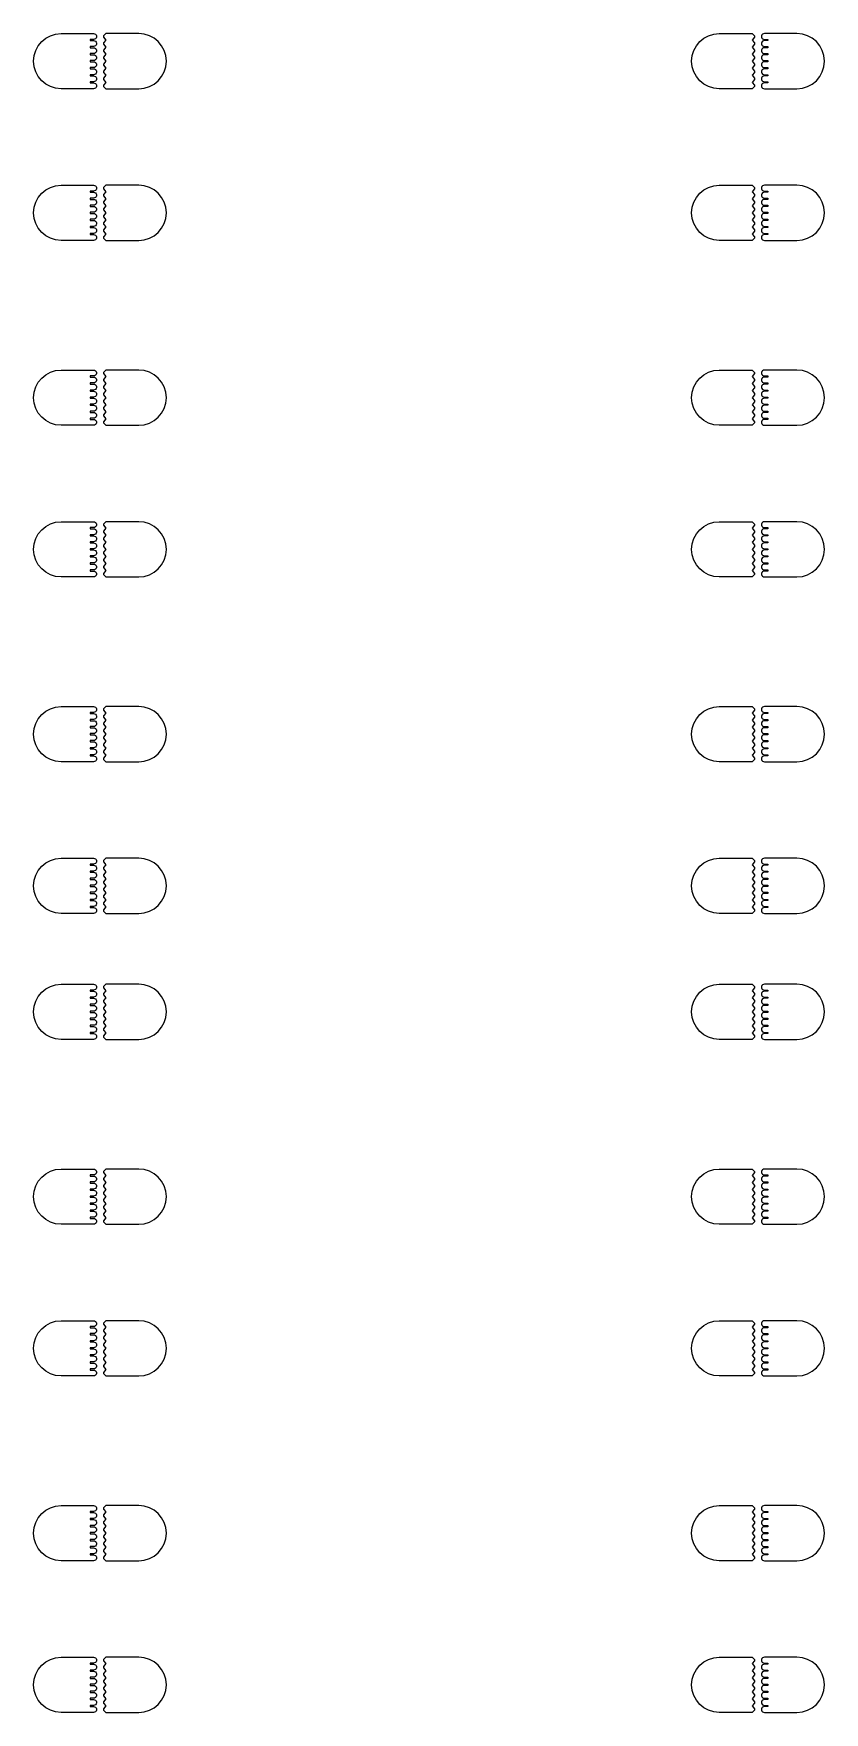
# Model space of a CAD drawing. Header units: millimetres. Extents: x -16.7 to 17, y -35.3 to 36.1.
import ezdxf

# ---------------------------------------------------------------- set-up
doc = ezdxf.new("R2010")
doc.units = ezdxf.units.MM

msp = doc.modelspace()

# ---------------------------------------------------------------- linework, layer by layer
for points in [[(-13.99, 35.983, -0.356394), (-14.113, 35.883), (-14.253, 35.883, 0.414214), (-14.263, 35.873), (-14.263, 35.843, 0.414214), (-14.253, 35.833), (-14.113, 35.833, -0.356394), (-13.99, 35.733), (-13.99, 35.683, -0.356394), (-14.113, 35.583), (-14.253, 35.583, 0.414214), (-14.263, 35.573), (-14.263, 35.543, 0.414214), (-14.253, 35.533), (-14.113, 35.533, -0.356394), (-13.99, 35.433), (-13.99, 35.383, -0.356394), (-14.113, 35.283), (-14.253, 35.283, 0.414214), (-14.263, 35.273), (-14.263, 35.243, 0.414214), (-14.253, 35.233), (-14.113, 35.233, -0.356394), (-13.99, 35.133), (-13.99, 35.083, -0.356394), (-14.113, 34.983), (-14.253, 34.983, 0.414214), (-14.263, 34.973), (-14.263, 34.943, 0.414214), (-14.253, 34.933), (-14.113, 34.933, -0.356394), (-13.99, 34.833), (-13.99, 34.783, -0.356394), (-14.113, 34.683), (-14.253, 34.683, 0.414214), (-14.263, 34.673), (-14.263, 34.643, 0.414214), (-14.253, 34.633), (-14.113, 34.633, -0.356394), (-13.99, 34.533), (-13.99, 34.483, -0.356394), (-14.113, 34.383), (-14.253, 34.383, 0.414214), (-14.263, 34.373), (-14.263, 34.343, 0.414214), (-14.253, 34.333), (-14.113, 34.333, -0.356394), (-13.99, 34.233), (-13.99, 34.183, -0.356394), (-14.113, 34.083), (-14.253, 34.083, 0.414214), (-14.263, 34.073), (-14.263, 34.043, 0.414214), (-14.253, 34.033), (-14.113, 34.033, -0.356394), (-13.99, 33.933), (-13.99, 33.883, -0.356394), (-14.113, 33.783), (-14.253, 33.783), (-15.49, 33.783, -1), (-15.49, 36.133), (-14.253, 36.133), (-14.113, 36.133, -0.356394), (-13.99, 36.033)], [(-13.586, 35.858), (-13.69, 35.733), (-13.69, 35.683), (-13.586, 35.558), (-13.69, 35.433), (-13.69, 35.383), (-13.586, 35.258), (-13.69, 35.133), (-13.69, 35.083), (-13.586, 34.958), (-13.69, 34.833), (-13.69, 34.783), (-13.586, 34.658), (-13.69, 34.533), (-13.69, 34.483), (-13.586, 34.358), (-13.69, 34.233), (-13.69, 34.183), (-13.586, 34.058), (-13.69, 33.933), (-13.69, 33.883), (-13.601, 33.797, 0.193635), (-13.566, 33.783), (-12.19, 33.783, 1), (-12.19, 36.133), (-13.566, 36.133, 0.193635), (-13.601, 36.119), (-13.69, 36.033), (-13.69, 35.983)], [(13.906, 35.858), (14.01, 35.733), (14.01, 35.683), (13.906, 35.558), (14.01, 35.433), (14.01, 35.383), (13.906, 35.258), (14.01, 35.133), (14.01, 35.083), (13.906, 34.958), (14.01, 34.833), (14.01, 34.783), (13.906, 34.658), (14.01, 34.533), (14.01, 34.483), (13.906, 34.358), (14.01, 34.233), (14.01, 34.183), (13.906, 34.058), (14.01, 33.933), (14.01, 33.883), (13.92, 33.797, -0.193635), (13.886, 33.783), (12.51, 33.783, -1), (12.51, 36.133), (13.886, 36.133, -0.193635), (13.92, 36.119), (14.01, 36.033), (14.01, 35.983)], [(14.31, 35.983, 0.356394), (14.432, 35.883), (14.572, 35.883, -0.414214), (14.582, 35.873), (14.582, 35.843, -0.414214), (14.572, 35.833), (14.432, 35.833, 0.356394), (14.31, 35.733), (14.31, 35.683, 0.356394), (14.432, 35.583), (14.572, 35.583, -0.414214), (14.582, 35.573), (14.582, 35.543, -0.414214), (14.572, 35.533), (14.432, 35.533, 0.356394), (14.31, 35.433), (14.31, 35.383, 0.356394), (14.432, 35.283), (14.572, 35.283, -0.414214), (14.582, 35.273), (14.582, 35.243, -0.414214), (14.572, 35.233), (14.432, 35.233, 0.356394), (14.31, 35.133), (14.31, 35.083, 0.356394), (14.432, 34.983), (14.572, 34.983, -0.414214), (14.582, 34.973), (14.582, 34.943, -0.414214), (14.572, 34.933), (14.432, 34.933, 0.356394), (14.31, 34.833), (14.31, 34.783, 0.356394), (14.432, 34.683), (14.572, 34.683, -0.414214), (14.582, 34.673), (14.582, 34.643, -0.414214), (14.572, 34.633), (14.432, 34.633, 0.356394), (14.31, 34.533), (14.31, 34.483, 0.356394), (14.432, 34.383), (14.572, 34.383, -0.414214), (14.582, 34.373), (14.582, 34.343, -0.414214), (14.572, 34.333), (14.432, 34.333, 0.356394), (14.31, 34.233), (14.31, 34.183, 0.356394), (14.432, 34.083), (14.572, 34.083, -0.414214), (14.582, 34.073), (14.582, 34.043, -0.414214), (14.572, 34.033), (14.432, 34.033, 0.356394), (14.31, 33.933), (14.31, 33.883, 0.356394), (14.432, 33.783), (14.572, 33.783), (15.81, 33.783, 1), (15.81, 36.133), (14.572, 36.133), (14.432, 36.133, 0.356394), (14.31, 36.033)], [(-13.99, 29.529, -0.356394), (-14.113, 29.429), (-14.253, 29.429, 0.414214), (-14.263, 29.419), (-14.263, 29.389, 0.414214), (-14.253, 29.379), (-14.113, 29.379, -0.356394), (-13.99, 29.279), (-13.99, 29.229, -0.356394), (-14.113, 29.129), (-14.253, 29.129, 0.414214), (-14.263, 29.119), (-14.263, 29.089, 0.414214), (-14.253, 29.079), (-14.113, 29.079, -0.356394), (-13.99, 28.979), (-13.99, 28.929, -0.356394), (-14.113, 28.829), (-14.253, 28.829, 0.414214), (-14.263, 28.819), (-14.263, 28.789, 0.414214), (-14.253, 28.779), (-14.113, 28.779, -0.356394), (-13.99, 28.679), (-13.99, 28.629, -0.356394), (-14.113, 28.529), (-14.253, 28.529, 0.414214), (-14.263, 28.519), (-14.263, 28.489, 0.414214), (-14.253, 28.479), (-14.113, 28.479, -0.356394), (-13.99, 28.379), (-13.99, 28.329, -0.356394), (-14.113, 28.229), (-14.253, 28.229, 0.414214), (-14.263, 28.219), (-14.263, 28.189, 0.414214), (-14.253, 28.179), (-14.113, 28.179, -0.356394), (-13.99, 28.079), (-13.99, 28.029, -0.356394), (-14.113, 27.929), (-14.253, 27.929, 0.414214), (-14.263, 27.919), (-14.263, 27.889, 0.414214), (-14.253, 27.879), (-14.113, 27.879, -0.356394), (-13.99, 27.779), (-13.99, 27.729, -0.356394), (-14.113, 27.629), (-14.253, 27.629, 0.414214), (-14.263, 27.619), (-14.263, 27.589, 0.414214), (-14.253, 27.579), (-14.113, 27.579, -0.356394), (-13.99, 27.479), (-13.99, 27.429, -0.356394), (-14.113, 27.329), (-14.253, 27.329), (-15.49, 27.329, -1), (-15.49, 29.679), (-14.253, 29.679), (-14.113, 29.679, -0.356394), (-13.99, 29.579)], [(-13.586, 29.404), (-13.69, 29.279), (-13.69, 29.229), (-13.586, 29.104), (-13.69, 28.979), (-13.69, 28.929), (-13.586, 28.804), (-13.69, 28.679), (-13.69, 28.629), (-13.586, 28.504), (-13.69, 28.379), (-13.69, 28.329), (-13.586, 28.204), (-13.69, 28.079), (-13.69, 28.029), (-13.586, 27.904), (-13.69, 27.779), (-13.69, 27.729), (-13.586, 27.604), (-13.69, 27.479), (-13.69, 27.429), (-13.601, 27.343, 0.193635), (-13.566, 27.329), (-12.19, 27.329, 1), (-12.19, 29.679), (-13.566, 29.679, 0.193635), (-13.601, 29.665), (-13.69, 29.579), (-13.69, 29.529)], [(13.906, 29.404), (14.01, 29.279), (14.01, 29.229), (13.906, 29.104), (14.01, 28.979), (14.01, 28.929), (13.906, 28.804), (14.01, 28.679), (14.01, 28.629), (13.906, 28.504), (14.01, 28.379), (14.01, 28.329), (13.906, 28.204), (14.01, 28.079), (14.01, 28.029), (13.906, 27.904), (14.01, 27.779), (14.01, 27.729), (13.906, 27.604), (14.01, 27.479), (14.01, 27.429), (13.92, 27.343, -0.193635), (13.886, 27.329), (12.51, 27.329, -1), (12.51, 29.679), (13.886, 29.679, -0.193635), (13.92, 29.665), (14.01, 29.579), (14.01, 29.529)], [(14.31, 29.529, 0.356394), (14.432, 29.429), (14.572, 29.429, -0.414214), (14.582, 29.419), (14.582, 29.389, -0.414214), (14.572, 29.379), (14.432, 29.379, 0.356394), (14.31, 29.279), (14.31, 29.229, 0.356394), (14.432, 29.129), (14.572, 29.129, -0.414214), (14.582, 29.119), (14.582, 29.089, -0.414214), (14.572, 29.079), (14.432, 29.079, 0.356394), (14.31, 28.979), (14.31, 28.929, 0.356394), (14.432, 28.829), (14.572, 28.829, -0.414214), (14.582, 28.819), (14.582, 28.789, -0.414214), (14.572, 28.779), (14.432, 28.779, 0.356394), (14.31, 28.679), (14.31, 28.629, 0.356394), (14.432, 28.529), (14.572, 28.529, -0.414214), (14.582, 28.519), (14.582, 28.489, -0.414214), (14.572, 28.479), (14.432, 28.479, 0.356394), (14.31, 28.379), (14.31, 28.329, 0.356394), (14.432, 28.229), (14.572, 28.229, -0.414214), (14.582, 28.219), (14.582, 28.189, -0.414214), (14.572, 28.179), (14.432, 28.179, 0.356394), (14.31, 28.079), (14.31, 28.029, 0.356394), (14.432, 27.929), (14.572, 27.929, -0.414214), (14.582, 27.919), (14.582, 27.889, -0.414214), (14.572, 27.879), (14.432, 27.879, 0.356394), (14.31, 27.779), (14.31, 27.729, 0.356394), (14.432, 27.629), (14.572, 27.629, -0.414214), (14.582, 27.619), (14.582, 27.589, -0.414214), (14.572, 27.579), (14.432, 27.579, 0.356394), (14.31, 27.479), (14.31, 27.429, 0.356394), (14.432, 27.329), (14.572, 27.329), (15.81, 27.329, 1), (15.81, 29.679), (14.572, 29.679), (14.432, 29.679, 0.356394), (14.31, 29.579)], [(-13.99, 21.664, -0.356394), (-14.113, 21.564), (-14.253, 21.564, 0.414214), (-14.263, 21.554), (-14.263, 21.524, 0.414214), (-14.253, 21.514), (-14.113, 21.514, -0.356394), (-13.99, 21.414), (-13.99, 21.364, -0.356394), (-14.113, 21.264), (-14.253, 21.264, 0.414214), (-14.263, 21.254), (-14.263, 21.224, 0.414214), (-14.253, 21.214), (-14.113, 21.214, -0.356394), (-13.99, 21.114), (-13.99, 21.064, -0.356394), (-14.113, 20.964), (-14.253, 20.964, 0.414214), (-14.263, 20.954), (-14.263, 20.924, 0.414214), (-14.253, 20.914), (-14.113, 20.914, -0.356394), (-13.99, 20.814), (-13.99, 20.764, -0.356394), (-14.113, 20.664), (-14.253, 20.664, 0.414214), (-14.263, 20.654), (-14.263, 20.624, 0.414214), (-14.253, 20.614), (-14.113, 20.614, -0.356394), (-13.99, 20.514), (-13.99, 20.464, -0.356394), (-14.113, 20.364), (-14.253, 20.364, 0.414214), (-14.263, 20.354), (-14.263, 20.324, 0.414214), (-14.253, 20.314), (-14.113, 20.314, -0.356394), (-13.99, 20.214), (-13.99, 20.164, -0.356394), (-14.113, 20.064), (-14.253, 20.064, 0.414214), (-14.263, 20.054), (-14.263, 20.024, 0.414214), (-14.253, 20.014), (-14.113, 20.014, -0.356394), (-13.99, 19.914), (-13.99, 19.864, -0.356394), (-14.113, 19.764), (-14.253, 19.764, 0.414214), (-14.263, 19.754), (-14.263, 19.724, 0.414214), (-14.253, 19.714), (-14.113, 19.714, -0.356394), (-13.99, 19.614), (-13.99, 19.564, -0.356394), (-14.113, 19.464), (-14.253, 19.464), (-15.49, 19.464, -1), (-15.49, 21.814), (-14.253, 21.814), (-14.113, 21.814, -0.356394), (-13.99, 21.714)], [(-13.586, 21.539), (-13.69, 21.414), (-13.69, 21.364), (-13.586, 21.239), (-13.69, 21.114), (-13.69, 21.064), (-13.586, 20.939), (-13.69, 20.814), (-13.69, 20.764), (-13.586, 20.639), (-13.69, 20.514), (-13.69, 20.464), (-13.586, 20.339), (-13.69, 20.214), (-13.69, 20.164), (-13.586, 20.039), (-13.69, 19.914), (-13.69, 19.864), (-13.586, 19.739), (-13.69, 19.614), (-13.69, 19.564), (-13.601, 19.478, 0.193635), (-13.566, 19.464), (-12.19, 19.464, 1), (-12.19, 21.814), (-13.566, 21.814, 0.193635), (-13.601, 21.8), (-13.69, 21.714), (-13.69, 21.664)], [(13.906, 21.539), (14.01, 21.414), (14.01, 21.364), (13.906, 21.239), (14.01, 21.114), (14.01, 21.064), (13.906, 20.939), (14.01, 20.814), (14.01, 20.764), (13.906, 20.639), (14.01, 20.514), (14.01, 20.464), (13.906, 20.339), (14.01, 20.214), (14.01, 20.164), (13.906, 20.039), (14.01, 19.914), (14.01, 19.864), (13.906, 19.739), (14.01, 19.614), (14.01, 19.564), (13.92, 19.478, -0.193635), (13.886, 19.464), (12.51, 19.464, -1), (12.51, 21.814), (13.886, 21.814, -0.193635), (13.92, 21.8), (14.01, 21.714), (14.01, 21.664)], [(14.31, 21.664, 0.356394), (14.432, 21.564), (14.572, 21.564, -0.414214), (14.582, 21.554), (14.582, 21.524, -0.414214), (14.572, 21.514), (14.432, 21.514, 0.356394), (14.31, 21.414), (14.31, 21.364, 0.356394), (14.432, 21.264), (14.572, 21.264, -0.414214), (14.582, 21.254), (14.582, 21.224, -0.414214), (14.572, 21.214), (14.432, 21.214, 0.356394), (14.31, 21.114), (14.31, 21.064, 0.356394), (14.432, 20.964), (14.572, 20.964, -0.414214), (14.582, 20.954), (14.582, 20.924, -0.414214), (14.572, 20.914), (14.432, 20.914, 0.356394), (14.31, 20.814), (14.31, 20.764, 0.356394), (14.432, 20.664), (14.572, 20.664, -0.414214), (14.582, 20.654), (14.582, 20.624, -0.414214), (14.572, 20.614), (14.432, 20.614, 0.356394), (14.31, 20.514), (14.31, 20.464, 0.356394), (14.432, 20.364), (14.572, 20.364, -0.414214), (14.582, 20.354), (14.582, 20.324, -0.414214), (14.572, 20.314), (14.432, 20.314, 0.356394), (14.31, 20.214), (14.31, 20.164, 0.356394), (14.432, 20.064), (14.572, 20.064, -0.414214), (14.582, 20.054), (14.582, 20.024, -0.414214), (14.572, 20.014), (14.432, 20.014, 0.356394), (14.31, 19.914), (14.31, 19.864, 0.356394), (14.432, 19.764), (14.572, 19.764, -0.414214), (14.582, 19.754), (14.582, 19.724, -0.414214), (14.572, 19.714), (14.432, 19.714, 0.356394), (14.31, 19.614), (14.31, 19.564, 0.356394), (14.432, 19.464), (14.572, 19.464), (15.81, 19.464, 1), (15.81, 21.814), (14.572, 21.814), (14.432, 21.814, 0.356394), (14.31, 21.714)], [(-13.99, 15.209, -0.356394), (-14.113, 15.109), (-14.253, 15.109, 0.414214), (-14.263, 15.099), (-14.263, 15.069, 0.414214), (-14.253, 15.059), (-14.113, 15.059, -0.356394), (-13.99, 14.959), (-13.99, 14.909, -0.356394), (-14.113, 14.809), (-14.253, 14.809, 0.414214), (-14.263, 14.799), (-14.263, 14.769, 0.414214), (-14.253, 14.759), (-14.113, 14.759, -0.356394), (-13.99, 14.659), (-13.99, 14.609, -0.356394), (-14.113, 14.509), (-14.253, 14.509, 0.414214), (-14.263, 14.499), (-14.263, 14.469, 0.414214), (-14.253, 14.459), (-14.113, 14.459, -0.356394), (-13.99, 14.359), (-13.99, 14.309, -0.356394), (-14.113, 14.209), (-14.253, 14.209, 0.414214), (-14.263, 14.199), (-14.263, 14.169, 0.414214), (-14.253, 14.159), (-14.113, 14.159, -0.356394), (-13.99, 14.059), (-13.99, 14.009, -0.356394), (-14.113, 13.909), (-14.253, 13.909, 0.414214), (-14.263, 13.899), (-14.263, 13.869, 0.414214), (-14.253, 13.859), (-14.113, 13.859, -0.356394), (-13.99, 13.759), (-13.99, 13.709, -0.356394), (-14.113, 13.609), (-14.253, 13.609, 0.414214), (-14.263, 13.599), (-14.263, 13.569, 0.414214), (-14.253, 13.559), (-14.113, 13.559, -0.356394), (-13.99, 13.459), (-13.99, 13.409, -0.356394), (-14.113, 13.309), (-14.253, 13.309, 0.414214), (-14.263, 13.299), (-14.263, 13.269, 0.414214), (-14.253, 13.259), (-14.113, 13.259, -0.356394), (-13.99, 13.159), (-13.99, 13.109, -0.356394), (-14.113, 13.009), (-14.253, 13.009), (-15.49, 13.009, -1), (-15.49, 15.359), (-14.253, 15.359), (-14.113, 15.359, -0.356394), (-13.99, 15.259)], [(-13.586, 15.084), (-13.69, 14.959), (-13.69, 14.909), (-13.586, 14.784), (-13.69, 14.659), (-13.69, 14.609), (-13.586, 14.484), (-13.69, 14.359), (-13.69, 14.309), (-13.586, 14.184), (-13.69, 14.059), (-13.69, 14.009), (-13.586, 13.884), (-13.69, 13.759), (-13.69, 13.709), (-13.586, 13.584), (-13.69, 13.459), (-13.69, 13.409), (-13.586, 13.284), (-13.69, 13.159), (-13.69, 13.109), (-13.601, 13.023, 0.193635), (-13.566, 13.009), (-12.19, 13.009, 1), (-12.19, 15.359), (-13.566, 15.359, 0.193635), (-13.601, 15.345), (-13.69, 15.259), (-13.69, 15.209)], [(13.906, 15.084), (14.01, 14.959), (14.01, 14.909), (13.906, 14.784), (14.01, 14.659), (14.01, 14.609), (13.906, 14.484), (14.01, 14.359), (14.01, 14.309), (13.906, 14.184), (14.01, 14.059), (14.01, 14.009), (13.906, 13.884), (14.01, 13.759), (14.01, 13.709), (13.906, 13.584), (14.01, 13.459), (14.01, 13.409), (13.906, 13.284), (14.01, 13.159), (14.01, 13.109), (13.92, 13.023, -0.193635), (13.886, 13.009), (12.51, 13.009, -1), (12.51, 15.359), (13.886, 15.359, -0.193635), (13.92, 15.345), (14.01, 15.259), (14.01, 15.209)], [(14.31, 15.209, 0.356394), (14.432, 15.109), (14.572, 15.109, -0.414214), (14.582, 15.099), (14.582, 15.069, -0.414214), (14.572, 15.059), (14.432, 15.059, 0.356394), (14.31, 14.959), (14.31, 14.909, 0.356394), (14.432, 14.809), (14.572, 14.809, -0.414214), (14.582, 14.799), (14.582, 14.769, -0.414214), (14.572, 14.759), (14.432, 14.759, 0.356394), (14.31, 14.659), (14.31, 14.609, 0.356394), (14.432, 14.509), (14.572, 14.509, -0.414214), (14.582, 14.499), (14.582, 14.469, -0.414214), (14.572, 14.459), (14.432, 14.459, 0.356394), (14.31, 14.359), (14.31, 14.309, 0.356394), (14.432, 14.209), (14.572, 14.209, -0.414214), (14.582, 14.199), (14.582, 14.169, -0.414214), (14.572, 14.159), (14.432, 14.159, 0.356394), (14.31, 14.059), (14.31, 14.009, 0.356394), (14.432, 13.909), (14.572, 13.909, -0.414214), (14.582, 13.899), (14.582, 13.869, -0.414214), (14.572, 13.859), (14.432, 13.859, 0.356394), (14.31, 13.759), (14.31, 13.709, 0.356394), (14.432, 13.609), (14.572, 13.609, -0.414214), (14.582, 13.599), (14.582, 13.569, -0.414214), (14.572, 13.559), (14.432, 13.559, 0.356394), (14.31, 13.459), (14.31, 13.409, 0.356394), (14.432, 13.309), (14.572, 13.309, -0.414214), (14.582, 13.299), (14.582, 13.269, -0.414214), (14.572, 13.259), (14.432, 13.259, 0.356394), (14.31, 13.159), (14.31, 13.109, 0.356394), (14.432, 13.009), (14.572, 13.009), (15.81, 13.009, 1), (15.81, 15.359), (14.572, 15.359), (14.432, 15.359, 0.356394), (14.31, 15.259)], [(-13.99, 7.344, -0.356394), (-14.113, 7.244), (-14.253, 7.244, 0.414214), (-14.263, 7.234), (-14.263, 7.204, 0.414214), (-14.253, 7.194), (-14.113, 7.194, -0.356394), (-13.99, 7.094), (-13.99, 7.044, -0.356394), (-14.113, 6.944), (-14.253, 6.944, 0.414214), (-14.263, 6.934), (-14.263, 6.904, 0.414214), (-14.253, 6.894), (-14.113, 6.894, -0.356394), (-13.99, 6.794), (-13.99, 6.744, -0.356394), (-14.113, 6.644), (-14.253, 6.644, 0.414214), (-14.263, 6.634), (-14.263, 6.604, 0.414214), (-14.253, 6.594), (-14.113, 6.594, -0.356394), (-13.99, 6.494), (-13.99, 6.444, -0.356394), (-14.113, 6.344), (-14.253, 6.344, 0.414214), (-14.263, 6.334), (-14.263, 6.304, 0.414214), (-14.253, 6.294), (-14.113, 6.294, -0.356394), (-13.99, 6.194), (-13.99, 6.144, -0.356394), (-14.113, 6.044), (-14.253, 6.044, 0.414214), (-14.263, 6.034), (-14.263, 6.004, 0.414214), (-14.253, 5.994), (-14.113, 5.994, -0.356394), (-13.99, 5.894), (-13.99, 5.844, -0.356394), (-14.113, 5.744), (-14.253, 5.744, 0.414214), (-14.263, 5.734), (-14.263, 5.704, 0.414214), (-14.253, 5.694), (-14.113, 5.694, -0.356394), (-13.99, 5.594), (-13.99, 5.544, -0.356394), (-14.113, 5.444), (-14.253, 5.444, 0.414214), (-14.263, 5.434), (-14.263, 5.404, 0.414214), (-14.253, 5.394), (-14.113, 5.394, -0.356394), (-13.99, 5.294), (-13.99, 5.244, -0.356394), (-14.113, 5.144), (-14.253, 5.144), (-15.49, 5.144, -1), (-15.49, 7.494), (-14.253, 7.494), (-14.113, 7.494, -0.356394), (-13.99, 7.394)], [(-13.586, 7.219), (-13.69, 7.094), (-13.69, 7.044), (-13.586, 6.919), (-13.69, 6.794), (-13.69, 6.744), (-13.586, 6.619), (-13.69, 6.494), (-13.69, 6.444), (-13.586, 6.319), (-13.69, 6.194), (-13.69, 6.144), (-13.586, 6.019), (-13.69, 5.894), (-13.69, 5.844), (-13.586, 5.719), (-13.69, 5.594), (-13.69, 5.544), (-13.586, 5.419), (-13.69, 5.294), (-13.69, 5.244), (-13.601, 5.158, 0.193635), (-13.566, 5.144), (-12.19, 5.144, 1), (-12.19, 7.494), (-13.566, 7.494, 0.193635), (-13.601, 7.48), (-13.69, 7.394), (-13.69, 7.344)], [(13.906, 7.219), (14.01, 7.094), (14.01, 7.044), (13.906, 6.919), (14.01, 6.794), (14.01, 6.744), (13.906, 6.619), (14.01, 6.494), (14.01, 6.444), (13.906, 6.319), (14.01, 6.194), (14.01, 6.144), (13.906, 6.019), (14.01, 5.894), (14.01, 5.844), (13.906, 5.719), (14.01, 5.594), (14.01, 5.544), (13.906, 5.419), (14.01, 5.294), (14.01, 5.244), (13.92, 5.158, -0.193635), (13.886, 5.144), (12.51, 5.144, -1), (12.51, 7.494), (13.886, 7.494, -0.193635), (13.92, 7.48), (14.01, 7.394), (14.01, 7.344)], [(14.31, 7.344, 0.356394), (14.432, 7.244), (14.572, 7.244, -0.414214), (14.582, 7.234), (14.582, 7.204, -0.414214), (14.572, 7.194), (14.432, 7.194, 0.356394), (14.31, 7.094), (14.31, 7.044, 0.356394), (14.432, 6.944), (14.572, 6.944, -0.414214), (14.582, 6.934), (14.582, 6.904, -0.414214), (14.572, 6.894), (14.432, 6.894, 0.356394), (14.31, 6.794), (14.31, 6.744, 0.356394), (14.432, 6.644), (14.572, 6.644, -0.414214), (14.582, 6.634), (14.582, 6.604, -0.414214), (14.572, 6.594), (14.432, 6.594, 0.356394), (14.31, 6.494), (14.31, 6.444, 0.356394), (14.432, 6.344), (14.572, 6.344, -0.414214), (14.582, 6.334), (14.582, 6.304, -0.414214), (14.572, 6.294), (14.432, 6.294, 0.356394), (14.31, 6.194), (14.31, 6.144, 0.356394), (14.432, 6.044), (14.572, 6.044, -0.414214), (14.582, 6.034), (14.582, 6.004, -0.414214), (14.572, 5.994), (14.432, 5.994, 0.356394), (14.31, 5.894), (14.31, 5.844, 0.356394), (14.432, 5.744), (14.572, 5.744, -0.414214), (14.582, 5.734), (14.582, 5.704, -0.414214), (14.572, 5.694), (14.432, 5.694, 0.356394), (14.31, 5.594), (14.31, 5.544, 0.356394), (14.432, 5.444), (14.572, 5.444, -0.414214), (14.582, 5.434), (14.582, 5.404, -0.414214), (14.572, 5.394), (14.432, 5.394, 0.356394), (14.31, 5.294), (14.31, 5.244, 0.356394), (14.432, 5.144), (14.572, 5.144), (15.81, 5.144, 1), (15.81, 7.494), (14.572, 7.494), (14.432, 7.494, 0.356394), (14.31, 7.394)], [(-13.99, 0.89, -0.356394), (-14.113, 0.79), (-14.253, 0.79, 0.414214), (-14.263, 0.78), (-14.263, 0.75, 0.414214), (-14.253, 0.74), (-14.113, 0.74, -0.356394), (-13.99, 0.64), (-13.99, 0.59, -0.356394), (-14.113, 0.49), (-14.253, 0.49, 0.414214), (-14.263, 0.48), (-14.263, 0.45, 0.414214), (-14.253, 0.44), (-14.113, 0.44, -0.356394), (-13.99, 0.34), (-13.99, 0.29, -0.356394), (-14.113, 0.19), (-14.253, 0.19, 0.414214), (-14.263, 0.18), (-14.263, 0.15, 0.414214), (-14.253, 0.14), (-14.113, 0.14, -0.356394), (-13.99, 0.04), (-13.99, -0.01, -0.356394), (-14.113, -0.11), (-14.253, -0.11, 0.414214), (-14.263, -0.12), (-14.263, -0.15, 0.414214), (-14.253, -0.16), (-14.113, -0.16, -0.356394), (-13.99, -0.26), (-13.99, -0.31, -0.356394), (-14.113, -0.41), (-14.253, -0.41, 0.414214), (-14.263, -0.42), (-14.263, -0.45, 0.414214), (-14.253, -0.46), (-14.113, -0.46, -0.356394), (-13.99, -0.56), (-13.99, -0.61, -0.356394), (-14.113, -0.71), (-14.253, -0.71, 0.414214), (-14.263, -0.72), (-14.263, -0.75, 0.414214), (-14.253, -0.76), (-14.113, -0.76, -0.356394), (-13.99, -0.86), (-13.99, -0.91, -0.356394), (-14.113, -1.01), (-14.253, -1.01, 0.414214), (-14.263, -1.02), (-14.263, -1.05, 0.414214), (-14.253, -1.06), (-14.113, -1.06, -0.356394), (-13.99, -1.16), (-13.99, -1.21, -0.356394), (-14.113, -1.31), (-14.253, -1.31), (-15.49, -1.31, -1), (-15.49, 1.04), (-14.253, 1.04), (-14.113, 1.04, -0.356394), (-13.99, 0.94)], [(-13.586, 0.765), (-13.69, 0.64), (-13.69, 0.59), (-13.586, 0.465), (-13.69, 0.34), (-13.69, 0.29), (-13.586, 0.165), (-13.69, 0.04), (-13.69, -0.01), (-13.586, -0.135), (-13.69, -0.26), (-13.69, -0.31), (-13.586, -0.435), (-13.69, -0.56), (-13.69, -0.61), (-13.586, -0.735), (-13.69, -0.86), (-13.69, -0.91), (-13.586, -1.035), (-13.69, -1.16), (-13.69, -1.21), (-13.601, -1.296, 0.193635), (-13.566, -1.31), (-12.19, -1.31, 1), (-12.19, 1.04), (-13.566, 1.04, 0.193635), (-13.601, 1.026), (-13.69, 0.94), (-13.69, 0.89)], [(13.906, 0.765), (14.01, 0.64), (14.01, 0.59), (13.906, 0.465), (14.01, 0.34), (14.01, 0.29), (13.906, 0.165), (14.01, 0.04), (14.01, -0.01), (13.906, -0.135), (14.01, -0.26), (14.01, -0.31), (13.906, -0.435), (14.01, -0.56), (14.01, -0.61), (13.906, -0.735), (14.01, -0.86), (14.01, -0.91), (13.906, -1.035), (14.01, -1.16), (14.01, -1.21), (13.92, -1.296, -0.193635), (13.886, -1.31), (12.51, -1.31, -1), (12.51, 1.04), (13.886, 1.04, -0.193635), (13.92, 1.026), (14.01, 0.94), (14.01, 0.89)], [(14.31, 0.89, 0.356394), (14.432, 0.79), (14.572, 0.79, -0.414214), (14.582, 0.78), (14.582, 0.75, -0.414214), (14.572, 0.74), (14.432, 0.74, 0.356394), (14.31, 0.64), (14.31, 0.59, 0.356394), (14.432, 0.49), (14.572, 0.49, -0.414214), (14.582, 0.48), (14.582, 0.45, -0.414214), (14.572, 0.44), (14.432, 0.44, 0.356394), (14.31, 0.34), (14.31, 0.29, 0.356394), (14.432, 0.19), (14.572, 0.19, -0.414214), (14.582, 0.18), (14.582, 0.15, -0.414214), (14.572, 0.14), (14.432, 0.14, 0.356394), (14.31, 0.04), (14.31, -0.01, 0.356394), (14.432, -0.11), (14.572, -0.11, -0.414214), (14.582, -0.12), (14.582, -0.15, -0.414214), (14.572, -0.16), (14.432, -0.16, 0.356394), (14.31, -0.26), (14.31, -0.31, 0.356394), (14.432, -0.41), (14.572, -0.41, -0.414214), (14.582, -0.42), (14.582, -0.45, -0.414214), (14.572, -0.46), (14.432, -0.46, 0.356394), (14.31, -0.56), (14.31, -0.61, 0.356394), (14.432, -0.71), (14.572, -0.71, -0.414214), (14.582, -0.72), (14.582, -0.75, -0.414214), (14.572, -0.76), (14.432, -0.76, 0.356394), (14.31, -0.86), (14.31, -0.91, 0.356394), (14.432, -1.01), (14.572, -1.01, -0.414214), (14.582, -1.02), (14.582, -1.05, -0.414214), (14.572, -1.06), (14.432, -1.06, 0.356394), (14.31, -1.16), (14.31, -1.21, 0.356394), (14.432, -1.31), (14.572, -1.31), (15.81, -1.31, 1), (15.81, 1.04), (14.572, 1.04), (14.432, 1.04, 0.356394), (14.31, 0.94)], [(-13.99, -4.471, -0.356394), (-14.113, -4.571), (-14.253, -4.571, 0.414214), (-14.263, -4.581), (-14.263, -4.611, 0.414214), (-14.253, -4.621), (-14.113, -4.621, -0.356394), (-13.99, -4.721), (-13.99, -4.771, -0.356394), (-14.113, -4.871), (-14.253, -4.871, 0.414214), (-14.263, -4.881), (-14.263, -4.911, 0.414214), (-14.253, -4.921), (-14.113, -4.921, -0.356394), (-13.99, -5.021), (-13.99, -5.071, -0.356394), (-14.113, -5.171), (-14.253, -5.171, 0.414214), (-14.263, -5.181), (-14.263, -5.211, 0.414214), (-14.253, -5.221), (-14.113, -5.221, -0.356394), (-13.99, -5.321), (-13.99, -5.371, -0.356394), (-14.113, -5.471), (-14.253, -5.471, 0.414214), (-14.263, -5.481), (-14.263, -5.511, 0.414214), (-14.253, -5.521), (-14.113, -5.521, -0.356394), (-13.99, -5.621), (-13.99, -5.671, -0.356394), (-14.113, -5.771), (-14.253, -5.771, 0.414214), (-14.263, -5.781), (-14.263, -5.811, 0.414214), (-14.253, -5.821), (-14.113, -5.821, -0.356394), (-13.99, -5.921), (-13.99, -5.971, -0.356394), (-14.113, -6.071), (-14.253, -6.071, 0.414214), (-14.263, -6.081), (-14.263, -6.111, 0.414214), (-14.253, -6.121), (-14.113, -6.121, -0.356394), (-13.99, -6.221), (-13.99, -6.271, -0.356394), (-14.113, -6.371), (-14.253, -6.371, 0.414214), (-14.263, -6.381), (-14.263, -6.411, 0.414214), (-14.253, -6.421), (-14.113, -6.421, -0.356394), (-13.99, -6.521), (-13.99, -6.571, -0.356394), (-14.113, -6.671), (-14.253, -6.671), (-15.49, -6.671, -1), (-15.49, -4.321), (-14.253, -4.321), (-14.113, -4.321, -0.356394), (-13.99, -4.421)], [(-13.586, -4.596), (-13.69, -4.721), (-13.69, -4.771), (-13.586, -4.896), (-13.69, -5.021), (-13.69, -5.071), (-13.586, -5.196), (-13.69, -5.321), (-13.69, -5.371), (-13.586, -5.496), (-13.69, -5.621), (-13.69, -5.671), (-13.586, -5.796), (-13.69, -5.921), (-13.69, -5.971), (-13.586, -6.096), (-13.69, -6.221), (-13.69, -6.271), (-13.586, -6.396), (-13.69, -6.521), (-13.69, -6.571), (-13.601, -6.657, 0.193635), (-13.566, -6.671), (-12.19, -6.671, 1), (-12.19, -4.321), (-13.566, -4.321, 0.193635), (-13.601, -4.335), (-13.69, -4.421), (-13.69, -4.471)], [(13.906, -4.596), (14.01, -4.721), (14.01, -4.771), (13.906, -4.896), (14.01, -5.021), (14.01, -5.071), (13.906, -5.196), (14.01, -5.321), (14.01, -5.371), (13.906, -5.496), (14.01, -5.621), (14.01, -5.671), (13.906, -5.796), (14.01, -5.921), (14.01, -5.971), (13.906, -6.096), (14.01, -6.221), (14.01, -6.271), (13.906, -6.396), (14.01, -6.521), (14.01, -6.571), (13.92, -6.657, -0.193635), (13.886, -6.671), (12.51, -6.671, -1), (12.51, -4.321), (13.886, -4.321, -0.193635), (13.92, -4.335), (14.01, -4.421), (14.01, -4.471)], [(14.31, -4.471, 0.356394), (14.432, -4.571), (14.572, -4.571, -0.414214), (14.582, -4.581), (14.582, -4.611, -0.414214), (14.572, -4.621), (14.432, -4.621, 0.356394), (14.31, -4.721), (14.31, -4.771, 0.356394), (14.432, -4.871), (14.572, -4.871, -0.414214), (14.582, -4.881), (14.582, -4.911, -0.414214), (14.572, -4.921), (14.432, -4.921, 0.356394), (14.31, -5.021), (14.31, -5.071, 0.356394), (14.432, -5.171), (14.572, -5.171, -0.414214), (14.582, -5.181), (14.582, -5.211, -0.414214), (14.572, -5.221), (14.432, -5.221, 0.356394), (14.31, -5.321), (14.31, -5.371, 0.356394), (14.432, -5.471), (14.572, -5.471, -0.414214), (14.582, -5.481), (14.582, -5.511, -0.414214), (14.572, -5.521), (14.432, -5.521, 0.356394), (14.31, -5.621), (14.31, -5.671, 0.356394), (14.432, -5.771), (14.572, -5.771, -0.414214), (14.582, -5.781), (14.582, -5.811, -0.414214), (14.572, -5.821), (14.432, -5.821, 0.356394), (14.31, -5.921), (14.31, -5.971, 0.356394), (14.432, -6.071), (14.572, -6.071, -0.414214), (14.582, -6.081), (14.582, -6.111, -0.414214), (14.572, -6.121), (14.432, -6.121, 0.356394), (14.31, -6.221), (14.31, -6.271, 0.356394), (14.432, -6.371), (14.572, -6.371, -0.414214), (14.582, -6.381), (14.582, -6.411, -0.414214), (14.572, -6.421), (14.432, -6.421, 0.356394), (14.31, -6.521), (14.31, -6.571, 0.356394), (14.432, -6.671), (14.572, -6.671), (15.81, -6.671, 1), (15.81, -4.321), (14.572, -4.321), (14.432, -4.321, 0.356394), (14.31, -4.421)], [(-13.99, -12.336, -0.356394), (-14.113, -12.436), (-14.253, -12.436, 0.414214), (-14.263, -12.446), (-14.263, -12.476, 0.414214), (-14.253, -12.486), (-14.113, -12.486, -0.356394), (-13.99, -12.586), (-13.99, -12.636, -0.356394), (-14.113, -12.736), (-14.253, -12.736, 0.414214), (-14.263, -12.746), (-14.263, -12.776, 0.414214), (-14.253, -12.786), (-14.113, -12.786, -0.356394), (-13.99, -12.886), (-13.99, -12.936, -0.356394), (-14.113, -13.036), (-14.253, -13.036, 0.414214), (-14.263, -13.046), (-14.263, -13.076, 0.414214), (-14.253, -13.086), (-14.113, -13.086, -0.356394), (-13.99, -13.186), (-13.99, -13.236, -0.356394), (-14.113, -13.336), (-14.253, -13.336, 0.414214), (-14.263, -13.346), (-14.263, -13.376, 0.414214), (-14.253, -13.386), (-14.113, -13.386, -0.356394), (-13.99, -13.486), (-13.99, -13.536, -0.356394), (-14.113, -13.636), (-14.253, -13.636, 0.414214), (-14.263, -13.646), (-14.263, -13.676, 0.414214), (-14.253, -13.686), (-14.113, -13.686, -0.356394), (-13.99, -13.786), (-13.99, -13.836, -0.356394), (-14.113, -13.936), (-14.253, -13.936, 0.414214), (-14.263, -13.946), (-14.263, -13.976, 0.414214), (-14.253, -13.986), (-14.113, -13.986, -0.356394), (-13.99, -14.086), (-13.99, -14.136, -0.356394), (-14.113, -14.236), (-14.253, -14.236, 0.414214), (-14.263, -14.246), (-14.263, -14.276, 0.414214), (-14.253, -14.286), (-14.113, -14.286, -0.356394), (-13.99, -14.386), (-13.99, -14.436, -0.356394), (-14.113, -14.536), (-14.253, -14.536), (-15.49, -14.536, -1), (-15.49, -12.186), (-14.253, -12.186), (-14.113, -12.186, -0.356394), (-13.99, -12.286)], [(-13.586, -12.461), (-13.69, -12.586), (-13.69, -12.636), (-13.586, -12.761), (-13.69, -12.886), (-13.69, -12.936), (-13.586, -13.061), (-13.69, -13.186), (-13.69, -13.236), (-13.586, -13.361), (-13.69, -13.486), (-13.69, -13.536), (-13.586, -13.661), (-13.69, -13.786), (-13.69, -13.836), (-13.586, -13.961), (-13.69, -14.086), (-13.69, -14.136), (-13.586, -14.261), (-13.69, -14.386), (-13.69, -14.436), (-13.601, -14.522, 0.193635), (-13.566, -14.536), (-12.19, -14.536, 1), (-12.19, -12.186), (-13.566, -12.186, 0.193635), (-13.601, -12.2), (-13.69, -12.286), (-13.69, -12.336)], [(13.906, -12.461), (14.01, -12.586), (14.01, -12.636), (13.906, -12.761), (14.01, -12.886), (14.01, -12.936), (13.906, -13.061), (14.01, -13.186), (14.01, -13.236), (13.906, -13.361), (14.01, -13.486), (14.01, -13.536), (13.906, -13.661), (14.01, -13.786), (14.01, -13.836), (13.906, -13.961), (14.01, -14.086), (14.01, -14.136), (13.906, -14.261), (14.01, -14.386), (14.01, -14.436), (13.92, -14.522, -0.193635), (13.886, -14.536), (12.51, -14.536, -1), (12.51, -12.186), (13.886, -12.186, -0.193635), (13.92, -12.2), (14.01, -12.286), (14.01, -12.336)], [(14.31, -12.336, 0.356394), (14.432, -12.436), (14.572, -12.436, -0.414214), (14.582, -12.446), (14.582, -12.476, -0.414214), (14.572, -12.486), (14.432, -12.486, 0.356394), (14.31, -12.586), (14.31, -12.636, 0.356394), (14.432, -12.736), (14.572, -12.736, -0.414214), (14.582, -12.746), (14.582, -12.776, -0.414214), (14.572, -12.786), (14.432, -12.786, 0.356394), (14.31, -12.886), (14.31, -12.936, 0.356394), (14.432, -13.036), (14.572, -13.036, -0.414214), (14.582, -13.046), (14.582, -13.076, -0.414214), (14.572, -13.086), (14.432, -13.086, 0.356394), (14.31, -13.186), (14.31, -13.236, 0.356394), (14.432, -13.336), (14.572, -13.336, -0.414214), (14.582, -13.346), (14.582, -13.376, -0.414214), (14.572, -13.386), (14.432, -13.386, 0.356394), (14.31, -13.486), (14.31, -13.536, 0.356394), (14.432, -13.636), (14.572, -13.636, -0.414214), (14.582, -13.646), (14.582, -13.676, -0.414214), (14.572, -13.686), (14.432, -13.686, 0.356394), (14.31, -13.786), (14.31, -13.836, 0.356394), (14.432, -13.936), (14.572, -13.936, -0.414214), (14.582, -13.946), (14.582, -13.976, -0.414214), (14.572, -13.986), (14.432, -13.986, 0.356394), (14.31, -14.086), (14.31, -14.136, 0.356394), (14.432, -14.236), (14.572, -14.236, -0.414214), (14.582, -14.246), (14.582, -14.276, -0.414214), (14.572, -14.286), (14.432, -14.286, 0.356394), (14.31, -14.386), (14.31, -14.436, 0.356394), (14.432, -14.536), (14.572, -14.536), (15.81, -14.536, 1), (15.81, -12.186), (14.572, -12.186), (14.432, -12.186, 0.356394), (14.31, -12.286)], [(-13.99, -18.791, -0.356394), (-14.113, -18.891), (-14.253, -18.891, 0.414214), (-14.263, -18.901), (-14.263, -18.931, 0.414214), (-14.253, -18.941), (-14.113, -18.941, -0.356394), (-13.99, -19.041), (-13.99, -19.091, -0.356394), (-14.113, -19.191), (-14.253, -19.191, 0.414214), (-14.263, -19.201), (-14.263, -19.231, 0.414214), (-14.253, -19.241), (-14.113, -19.241, -0.356394), (-13.99, -19.341), (-13.99, -19.391, -0.356394), (-14.113, -19.491), (-14.253, -19.491, 0.414214), (-14.263, -19.501), (-14.263, -19.531, 0.414214), (-14.253, -19.541), (-14.113, -19.541, -0.356394), (-13.99, -19.641), (-13.99, -19.691, -0.356394), (-14.113, -19.791), (-14.253, -19.791, 0.414214), (-14.263, -19.801), (-14.263, -19.831, 0.414214), (-14.253, -19.841), (-14.113, -19.841, -0.356394), (-13.99, -19.941), (-13.99, -19.991, -0.356394), (-14.113, -20.091), (-14.253, -20.091, 0.414214), (-14.263, -20.101), (-14.263, -20.131, 0.414214), (-14.253, -20.141), (-14.113, -20.141, -0.356394), (-13.99, -20.241), (-13.99, -20.291, -0.356394), (-14.113, -20.391), (-14.253, -20.391, 0.414214), (-14.263, -20.401), (-14.263, -20.431, 0.414214), (-14.253, -20.441), (-14.113, -20.441, -0.356394), (-13.99, -20.541), (-13.99, -20.591, -0.356394), (-14.113, -20.691), (-14.253, -20.691, 0.414214), (-14.263, -20.701), (-14.263, -20.731, 0.414214), (-14.253, -20.741), (-14.113, -20.741, -0.356394), (-13.99, -20.841), (-13.99, -20.891, -0.356394), (-14.113, -20.991), (-14.253, -20.991), (-15.49, -20.991, -1), (-15.49, -18.641), (-14.253, -18.641), (-14.113, -18.641, -0.356394), (-13.99, -18.741)], [(-13.586, -18.916), (-13.69, -19.041), (-13.69, -19.091), (-13.586, -19.216), (-13.69, -19.341), (-13.69, -19.391), (-13.586, -19.516), (-13.69, -19.641), (-13.69, -19.691), (-13.586, -19.816), (-13.69, -19.941), (-13.69, -19.991), (-13.586, -20.116), (-13.69, -20.241), (-13.69, -20.291), (-13.586, -20.416), (-13.69, -20.541), (-13.69, -20.591), (-13.586, -20.716), (-13.69, -20.841), (-13.69, -20.891), (-13.601, -20.977, 0.193635), (-13.566, -20.991), (-12.19, -20.991, 1), (-12.19, -18.641), (-13.566, -18.641, 0.193635), (-13.601, -18.655), (-13.69, -18.741), (-13.69, -18.791)], [(13.906, -18.916), (14.01, -19.041), (14.01, -19.091), (13.906, -19.216), (14.01, -19.341), (14.01, -19.391), (13.906, -19.516), (14.01, -19.641), (14.01, -19.691), (13.906, -19.816), (14.01, -19.941), (14.01, -19.991), (13.906, -20.116), (14.01, -20.241), (14.01, -20.291), (13.906, -20.416), (14.01, -20.541), (14.01, -20.591), (13.906, -20.716), (14.01, -20.841), (14.01, -20.891), (13.92, -20.977, -0.193635), (13.886, -20.991), (12.51, -20.991, -1), (12.51, -18.641), (13.886, -18.641, -0.193635), (13.92, -18.655), (14.01, -18.741), (14.01, -18.791)], [(14.31, -18.791, 0.356394), (14.432, -18.891), (14.572, -18.891, -0.414214), (14.582, -18.901), (14.582, -18.931, -0.414214), (14.572, -18.941), (14.432, -18.941, 0.356394), (14.31, -19.041), (14.31, -19.091, 0.356394), (14.432, -19.191), (14.572, -19.191, -0.414214), (14.582, -19.201), (14.582, -19.231, -0.414214), (14.572, -19.241), (14.432, -19.241, 0.356394), (14.31, -19.341), (14.31, -19.391, 0.356394), (14.432, -19.491), (14.572, -19.491, -0.414214), (14.582, -19.501), (14.582, -19.531, -0.414214), (14.572, -19.541), (14.432, -19.541, 0.356394), (14.31, -19.641), (14.31, -19.691, 0.356394), (14.432, -19.791), (14.572, -19.791, -0.414214), (14.582, -19.801), (14.582, -19.831, -0.414214), (14.572, -19.841), (14.432, -19.841, 0.356394), (14.31, -19.941), (14.31, -19.991, 0.356394), (14.432, -20.091), (14.572, -20.091, -0.414214), (14.582, -20.101), (14.582, -20.131, -0.414214), (14.572, -20.141), (14.432, -20.141, 0.356394), (14.31, -20.241), (14.31, -20.291, 0.356394), (14.432, -20.391), (14.572, -20.391, -0.414214), (14.582, -20.401), (14.582, -20.431, -0.414214), (14.572, -20.441), (14.432, -20.441, 0.356394), (14.31, -20.541), (14.31, -20.591, 0.356394), (14.432, -20.691), (14.572, -20.691, -0.414214), (14.582, -20.701), (14.582, -20.731, -0.414214), (14.572, -20.741), (14.432, -20.741, 0.356394), (14.31, -20.841), (14.31, -20.891, 0.356394), (14.432, -20.991), (14.572, -20.991), (15.81, -20.991, 1), (15.81, -18.641), (14.572, -18.641), (14.432, -18.641, 0.356394), (14.31, -18.741)], [(-13.99, -26.656, -0.356394), (-14.113, -26.756), (-14.253, -26.756, 0.414214), (-14.263, -26.766), (-14.263, -26.796, 0.414214), (-14.253, -26.806), (-14.113, -26.806, -0.356394), (-13.99, -26.906), (-13.99, -26.956, -0.356394), (-14.113, -27.056), (-14.253, -27.056, 0.414214), (-14.263, -27.066), (-14.263, -27.096, 0.414214), (-14.253, -27.106), (-14.113, -27.106, -0.356394), (-13.99, -27.206), (-13.99, -27.256, -0.356394), (-14.113, -27.356), (-14.253, -27.356, 0.414214), (-14.263, -27.366), (-14.263, -27.396, 0.414214), (-14.253, -27.406), (-14.113, -27.406, -0.356394), (-13.99, -27.506), (-13.99, -27.556, -0.356394), (-14.113, -27.656), (-14.253, -27.656, 0.414214), (-14.263, -27.666), (-14.263, -27.696, 0.414214), (-14.253, -27.706), (-14.113, -27.706, -0.356394), (-13.99, -27.806), (-13.99, -27.856, -0.356394), (-14.113, -27.956), (-14.253, -27.956, 0.414214), (-14.263, -27.966), (-14.263, -27.996, 0.414214), (-14.253, -28.006), (-14.113, -28.006, -0.356394), (-13.99, -28.106), (-13.99, -28.156, -0.356394), (-14.113, -28.256), (-14.253, -28.256, 0.414214), (-14.263, -28.266), (-14.263, -28.296, 0.414214), (-14.253, -28.306), (-14.113, -28.306, -0.356394), (-13.99, -28.406), (-13.99, -28.456, -0.356394), (-14.113, -28.556), (-14.253, -28.556, 0.414214), (-14.263, -28.566), (-14.263, -28.596, 0.414214), (-14.253, -28.606), (-14.113, -28.606, -0.356394), (-13.99, -28.706), (-13.99, -28.756, -0.356394), (-14.113, -28.856), (-14.253, -28.856), (-15.49, -28.856, -1), (-15.49, -26.506), (-14.253, -26.506), (-14.113, -26.506, -0.356394), (-13.99, -26.606)], [(-13.586, -26.781), (-13.69, -26.906), (-13.69, -26.956), (-13.586, -27.081), (-13.69, -27.206), (-13.69, -27.256), (-13.586, -27.381), (-13.69, -27.506), (-13.69, -27.556), (-13.586, -27.681), (-13.69, -27.806), (-13.69, -27.856), (-13.586, -27.981), (-13.69, -28.106), (-13.69, -28.156), (-13.586, -28.281), (-13.69, -28.406), (-13.69, -28.456), (-13.586, -28.581), (-13.69, -28.706), (-13.69, -28.756), (-13.601, -28.842, 0.193635), (-13.566, -28.856), (-12.19, -28.856, 1), (-12.19, -26.506), (-13.566, -26.506, 0.193635), (-13.601, -26.52), (-13.69, -26.606), (-13.69, -26.656)], [(13.906, -26.781), (14.01, -26.906), (14.01, -26.956), (13.906, -27.081), (14.01, -27.206), (14.01, -27.256), (13.906, -27.381), (14.01, -27.506), (14.01, -27.556), (13.906, -27.681), (14.01, -27.806), (14.01, -27.856), (13.906, -27.981), (14.01, -28.106), (14.01, -28.156), (13.906, -28.281), (14.01, -28.406), (14.01, -28.456), (13.906, -28.581), (14.01, -28.706), (14.01, -28.756), (13.92, -28.842, -0.193635), (13.886, -28.856), (12.51, -28.856, -1), (12.51, -26.506), (13.886, -26.506, -0.193635), (13.92, -26.52), (14.01, -26.606), (14.01, -26.656)], [(14.31, -26.656, 0.356394), (14.432, -26.756), (14.572, -26.756, -0.414214), (14.582, -26.766), (14.582, -26.796, -0.414214), (14.572, -26.806), (14.432, -26.806, 0.356394), (14.31, -26.906), (14.31, -26.956, 0.356394), (14.432, -27.056), (14.572, -27.056, -0.414214), (14.582, -27.066), (14.582, -27.096, -0.414214), (14.572, -27.106), (14.432, -27.106, 0.356394), (14.31, -27.206), (14.31, -27.256, 0.356394), (14.432, -27.356), (14.572, -27.356, -0.414214), (14.582, -27.366), (14.582, -27.396, -0.414214), (14.572, -27.406), (14.432, -27.406, 0.356394), (14.31, -27.506), (14.31, -27.556, 0.356394), (14.432, -27.656), (14.572, -27.656, -0.414214), (14.582, -27.666), (14.582, -27.696, -0.414214), (14.572, -27.706), (14.432, -27.706, 0.356394), (14.31, -27.806), (14.31, -27.856, 0.356394), (14.432, -27.956), (14.572, -27.956, -0.414214), (14.582, -27.966), (14.582, -27.996, -0.414214), (14.572, -28.006), (14.432, -28.006, 0.356394), (14.31, -28.106), (14.31, -28.156, 0.356394), (14.432, -28.256), (14.572, -28.256, -0.414214), (14.582, -28.266), (14.582, -28.296, -0.414214), (14.572, -28.306), (14.432, -28.306, 0.356394), (14.31, -28.406), (14.31, -28.456, 0.356394), (14.432, -28.556), (14.572, -28.556, -0.414214), (14.582, -28.566), (14.582, -28.596, -0.414214), (14.572, -28.606), (14.432, -28.606, 0.356394), (14.31, -28.706), (14.31, -28.756, 0.356394), (14.432, -28.856), (14.572, -28.856), (15.81, -28.856, 1), (15.81, -26.506), (14.572, -26.506), (14.432, -26.506, 0.356394), (14.31, -26.606)], [(-13.99, -33.11, -0.356394), (-14.113, -33.21), (-14.253, -33.21, 0.414214), (-14.263, -33.22), (-14.263, -33.25, 0.414214), (-14.253, -33.26), (-14.113, -33.26, -0.356394), (-13.99, -33.36), (-13.99, -33.41, -0.356394), (-14.113, -33.51), (-14.253, -33.51, 0.414214), (-14.263, -33.52), (-14.263, -33.55, 0.414214), (-14.253, -33.56), (-14.113, -33.56, -0.356394), (-13.99, -33.66), (-13.99, -33.71, -0.356394), (-14.113, -33.81), (-14.253, -33.81, 0.414214), (-14.263, -33.82), (-14.263, -33.85, 0.414214), (-14.253, -33.86), (-14.113, -33.86, -0.356394), (-13.99, -33.96), (-13.99, -34.01, -0.356394), (-14.113, -34.11), (-14.253, -34.11, 0.414214), (-14.263, -34.12), (-14.263, -34.15, 0.414214), (-14.253, -34.16), (-14.113, -34.16, -0.356394), (-13.99, -34.26), (-13.99, -34.31, -0.356394), (-14.113, -34.41), (-14.253, -34.41, 0.414214), (-14.263, -34.42), (-14.263, -34.45, 0.414214), (-14.253, -34.46), (-14.113, -34.46, -0.356394), (-13.99, -34.56), (-13.99, -34.61, -0.356394), (-14.113, -34.71), (-14.253, -34.71, 0.414214), (-14.263, -34.72), (-14.263, -34.75, 0.414214), (-14.253, -34.76), (-14.113, -34.76, -0.356394), (-13.99, -34.86), (-13.99, -34.91, -0.356394), (-14.113, -35.01), (-14.253, -35.01, 0.414214), (-14.263, -35.02), (-14.263, -35.05, 0.414214), (-14.253, -35.06), (-14.113, -35.06, -0.356394), (-13.99, -35.16), (-13.99, -35.21, -0.356394), (-14.113, -35.31), (-14.253, -35.31), (-15.49, -35.31, -1), (-15.49, -32.96), (-14.253, -32.96), (-14.113, -32.96, -0.356394), (-13.99, -33.06)], [(-13.586, -33.235), (-13.69, -33.36), (-13.69, -33.41), (-13.586, -33.535), (-13.69, -33.66), (-13.69, -33.71), (-13.586, -33.835), (-13.69, -33.96), (-13.69, -34.01), (-13.586, -34.135), (-13.69, -34.26), (-13.69, -34.31), (-13.586, -34.435), (-13.69, -34.56), (-13.69, -34.61), (-13.586, -34.735), (-13.69, -34.86), (-13.69, -34.91), (-13.586, -35.035), (-13.69, -35.16), (-13.69, -35.21), (-13.601, -35.296, 0.193635), (-13.566, -35.31), (-12.19, -35.31, 1), (-12.19, -32.96), (-13.566, -32.96, 0.193635), (-13.601, -32.974), (-13.69, -33.06), (-13.69, -33.11)], [(13.906, -33.235), (14.01, -33.36), (14.01, -33.41), (13.906, -33.535), (14.01, -33.66), (14.01, -33.71), (13.906, -33.835), (14.01, -33.96), (14.01, -34.01), (13.906, -34.135), (14.01, -34.26), (14.01, -34.31), (13.906, -34.435), (14.01, -34.56), (14.01, -34.61), (13.906, -34.735), (14.01, -34.86), (14.01, -34.91), (13.906, -35.035), (14.01, -35.16), (14.01, -35.21), (13.92, -35.296, -0.193635), (13.886, -35.31), (12.51, -35.31, -1), (12.51, -32.96), (13.886, -32.96, -0.193635), (13.92, -32.974), (14.01, -33.06), (14.01, -33.11)], [(14.31, -33.11, 0.356394), (14.432, -33.21), (14.572, -33.21, -0.414214), (14.582, -33.22), (14.582, -33.25, -0.414214), (14.572, -33.26), (14.432, -33.26, 0.356394), (14.31, -33.36), (14.31, -33.41, 0.356394), (14.432, -33.51), (14.572, -33.51, -0.414214), (14.582, -33.52), (14.582, -33.55, -0.414214), (14.572, -33.56), (14.432, -33.56, 0.356394), (14.31, -33.66), (14.31, -33.71, 0.356394), (14.432, -33.81), (14.572, -33.81, -0.414214), (14.582, -33.82), (14.582, -33.85, -0.414214), (14.572, -33.86), (14.432, -33.86, 0.356394), (14.31, -33.96), (14.31, -34.01, 0.356394), (14.432, -34.11), (14.572, -34.11, -0.414214), (14.582, -34.12), (14.582, -34.15, -0.414214), (14.572, -34.16), (14.432, -34.16, 0.356394), (14.31, -34.26), (14.31, -34.31, 0.356394), (14.432, -34.41), (14.572, -34.41, -0.414214), (14.582, -34.42), (14.582, -34.45, -0.414214), (14.572, -34.46), (14.432, -34.46, 0.356394), (14.31, -34.56), (14.31, -34.61, 0.356394), (14.432, -34.71), (14.572, -34.71, -0.414214), (14.582, -34.72), (14.582, -34.75, -0.414214), (14.572, -34.76), (14.432, -34.76, 0.356394), (14.31, -34.86), (14.31, -34.91, 0.356394), (14.432, -35.01), (14.572, -35.01, -0.414214), (14.582, -35.02), (14.582, -35.05, -0.414214), (14.572, -35.06), (14.432, -35.06, 0.356394), (14.31, -35.16), (14.31, -35.21, 0.356394), (14.432, -35.31), (14.572, -35.31), (15.81, -35.31, 1), (15.81, -32.96), (14.572, -32.96), (14.432, -32.96, 0.356394), (14.31, -33.06)]]:
    msp.add_lwpolyline(points, format="xyb", close=True)

doc.saveas('drawing.dxf')
